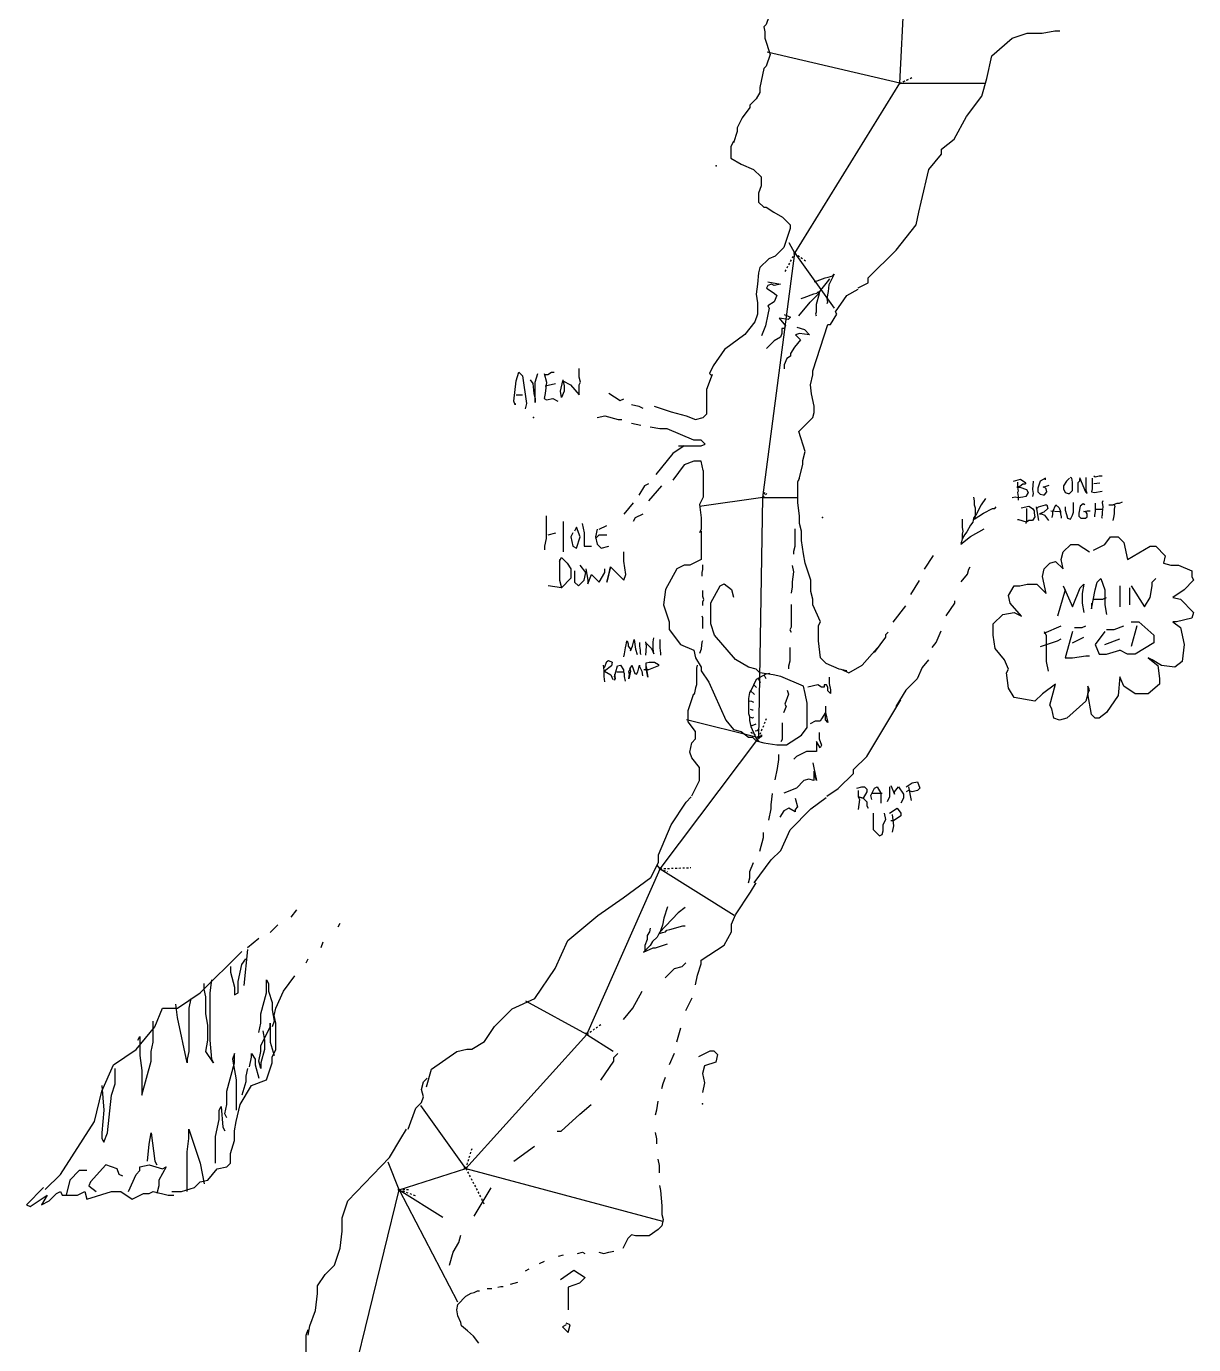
# Model space of a CAD drawing. Header units: millimetres. Extents: x -158 to 813, y -516 to 729.
# Drawn here: x 166.8 to 352.1, y -330.2 to -121 of the extents above; entities that cross this region are included whole.
import ezdxf

# ---------------------------------------------------------------- set-up
doc = ezdxf.new("R2010")
doc.units = ezdxf.units.MM
doc.linetypes.add('DASH', pattern=[0.6, 0.3, -0.3])

msp = doc.modelspace()

# ---------------------------------------------------------------- linework, layer by layer
at = {"layer": 'Shots', "color": 1}
for p, q in [((305.436, -130.078), (307.338, -92.382)), ((288.768, -157.046), (305.436, -130.078)), ((283.7, -195.836), (288.768, -157.046)), ((283.068, -233.936), (283.7, -195.836)), ((267.392, -254.726), (283.068, -233.936)), ((255.778, -281.028), (267.392, -254.726)), ((236.582, -302.274), (255.778, -281.028)), ((225.982, -305.664), (236.582, -302.274)), ((217.254, -341.338), (225.982, -305.664))]:
    msp.add_line(p, q, dxfattribs=at)
for centre in [(305.436, -130.078), (288.768, -157.046), (283.7, -195.836), (283.068, -233.936), (267.392, -254.726), (255.778, -281.028), (236.582, -302.274), (225.982, -305.664)]:
    msp.add_circle(centre, 0.1, dxfattribs=at)
at = {"layer": 'Sketch', "color": 0}
for points in [[(281.64, -114.34), (283.44, -115.74), (284.04, -116.74), (284.64, -117.74), (284.64, -119.54), (284.24, -120.74), (283.84, -121.14), (284.04, -121.94), (284.04, -122.94), (284.84, -125.54), (284.24, -127.34), (283.84, -127.74), (283.24, -130.74), (283.24, -131.54), (282.64, -132.54), (281.64, -133.54), (281.64, -133.94), (280.44, -135.54), (279.64, -137.14), (279.64, -137.74), (279.04, -139.54)], [(298.84, -162.54), (300.44, -161.74), (300.44, -160.94), (304.84, -156.54), (308.04, -152.54), (308.44, -150.54), (308.84, -148.94), (310.04, -143.74), (312.04, -141.34), (312.04, -140.54), (314.04, -138.94), (316.04, -135.34), (318.44, -132.14), (319.24, -129.34), (320.04, -125.74), (323.24, -122.94), (325.64, -122.14), (328.04, -122.14), (330.04, -121.74), (330.84, -121.74)], [(279.04, -139.34), (278.64, -140.14), (278.64, -141.94), (280.24, -142.94), (282.24, -143.74), (283.44, -144.94), (283.44, -146.34), (283.04, -147.54), (283.04, -148.94), (283.84, -149.74), (284.24, -149.74), (285.44, -150.54), (286.84, -151.34), (288.04, -152.54), (288.04, -153.14), (287.04, -156.14), (285.64, -157.54), (284.64, -157.94), (283.24, -159.34), (283.04, -160.14), (282.84, -161.94), (282.64, -163.54), (282.84, -164.94), (282.84, -166.74), (282.44, -167.94), (280.84, -169.94), (277.64, -172.34), (275.84, -174.94), (275.24, -176.14), (275.64, -176.54)], [(291.92, -161.58), (293.6, -160.98), (294.08, -160.86), (294.8, -160.62), (295.04, -160.38), (294.2, -162.06), (294.08, -163.14), (293.84, -164.22), (293.96, -164.82), (293.84, -165.06)], [(284.5, -161.58), (286.5, -161.98), (285.5, -162.18), (285.1, -161.98), (284.5, -162.18), (284.3, -162.58), (285.5, -163.38), (285.9, -163.78), (285.5, -164.78), (284.5, -165.38), (284.7, -165.78), (284.5, -166.78), (284.1, -168.58), (283.5, -170.18)], [(289.4, -166.98), (291.2, -164.82), (292.52, -163.5), (292.88, -162.9), (293.96, -161.58), (294.32, -161.1)], [(289.44, -193.14), (290.04, -190.54), (290.04, -189.94), (290.44, -188.54), (289.44, -185.34), (290.64, -184.14), (291.64, -183.14), (291.84, -182.34), (291.84, -181.34), (291.44, -179.34), (291.24, -177.94), (291.64, -176.34), (291.64, -175.74), (294.04, -168.34), (294.44, -168.34), (295.44, -166.74), (295.24, -166.34), (297.04, -163.74), (298.84, -162.74)], [(289.76, -164.22), (290.24, -164.1), (291.8, -163.5), (292.28, -163.38), (292.52, -163.14), (292.64, -163.5), (292.16, -165.18), (292.16, -166.38), (292.04, -166.74), (292.16, -166.98)], [(287.1, -166.78), (288.1, -167.18), (287.7, -167.58), (286.3, -167.38), (287.3, -168.58), (287.1, -168.98), (286.7, -168.98), (286.7, -169.78), (286.5, -170.38), (285.5, -170.98), (284.3, -172.18)], [(289.1, -168.78), (290.3, -169.18), (291.1, -169.98), (289.5, -169.78), (288.9, -169.98), (289.7, -170.78), (288.7, -171.98), (288.1, -172.98), (288.1, -173.38), (287.5, -173.78), (287.1, -174.78), (287.1, -175.38)], [(251.98, -177.12), (252.18, -178.12), (252.18, -178.92), (251.78, -179.92), (251.58, -178.92), (251.98, -177.32), (253.18, -177.92), (254.58, -179.52), (254.58, -177.92), (254.78, -177.52), (254.58, -176.72), (254.58, -175.32)], [(244.38, -180.92), (244.38, -181.12), (244.18, -180.52), (244.58, -177.32), (244.98, -175.92), (245.58, -176.52), (246.18, -180.92), (245.98, -181.72)], [(246.78, -177.12), (247.18, -177.72), (247.38, -179.32), (247.58, -180.12), (247.58, -180.72), (247.58, -177.52), (247.98, -176.12)], [(248.98, -176.12), (249.38, -177.52), (249.18, -179.32), (248.98, -180.12), (249.38, -180.32), (250.38, -180.12), (251.18, -180.52)], [(249.18, -176.32), (249.58, -176.32), (250.18, -175.92), (250.58, -175.92)], [(249.18, -178.12), (250.78, -177.72)], [(266.44, -181.34), (269.14, -182.24), (271.54, -182.84), (273.04, -183.44), (274.24, -183.14), (274.84, -182.54), (274.84, -178.64), (275.74, -176.24)], [(244.58, -179.52), (245.58, -179.52)], [(259.24, -179.24), (261.04, -180.44), (261.64, -180.14)], [(262.84, -181.04), (264.04, -181.34), (264.64, -181.64)], [(257.44, -183.14), (258.64, -182.84), (260.74, -183.44), (261.34, -183.44)], [(262.84, -184.04), (264.34, -184.34)], [(270.34, -187.64), (273.94, -187.64), (274.54, -187.34), (273.94, -186.74), (272.74, -186.74), (268.54, -184.94), (267.34, -184.94), (265.84, -184.64)], [(271.24, -187.64), (269.44, -188.84), (266.74, -192.14)], [(274.24, -191.54), (273.94, -190.04), (272.74, -190.04), (271.24, -190.64), (269.44, -193.04)], [(274.24, -191.54), (274.24, -195.74), (273.64, -196.94), (273.94, -199.04), (273.94, -200.84), (273.64, -201.44)], [(336.22, -192.4), (336.46, -192.52), (337.06, -192.4), (337.54, -192.4)], [(265.54, -193.64), (264.94, -193.94), (264.04, -195.44)], [(267.64, -193.94), (265.54, -196.34)], [(297.04, -223.34), (295.84, -223.04), (293.74, -222.14), (292.84, -221.24), (292.54, -218.54), (292.54, -216.14), (292.84, -215.54), (291.64, -212.84), (291.64, -211.94), (291.34, -210.74), (291.34, -208.94), (290.44, -206.24), (290.14, -204.74), (289.84, -202.64), (289.84, -201.14), (289.54, -199.94), (289.54, -198.74), (289.24, -196.64), (289.24, -193.34), (289.54, -192.74)], [(323.5, -193.24), (324.58, -192.88), (325.42, -193.48), (325.3, -193.72), (324.94, -193.72), (324.46, -194.08), (323.98, -194.2), (324.46, -194.2), (325.54, -194.56), (325.78, -195.04), (325.42, -195.64), (324.94, -195.76), (324.22, -195.88), (323.74, -195.76), (323.26, -195.88)], [(324.1, -193.36), (324.1, -194.2), (324.22, -194.8), (324.1, -195.04), (324.22, -195.64), (324.22, -196.24)], [(326.62, -193.24), (326.5, -194.56), (326.62, -195.16), (326.5, -195.64)], [(328.54, -193), (328.54, -192.76), (327.7, -193.24), (327.34, -194.32), (327.34, -194.92), (327.7, -195.28), (328.18, -195.4), (328.42, -195.4), (328.78, -194.92), (328.66, -194.44), (328.42, -194.2), (328.18, -194.2), (329.14, -193.84)], [(332.38, -192.76), (331.9, -193.24), (331.42, -193.96), (331.42, -194.44), (331.66, -195.04), (332.14, -195.16), (332.38, -195.16), (332.86, -194.68), (332.86, -193.36), (332.74, -192.76), (332.5, -192.64)], [(333.94, -192.88), (333.94, -193.24), (333.7, -193.48), (333.7, -195.04)], [(333.94, -192.64), (334.9, -194.92), (335.14, -195.16), (335.02, -194.68), (335.02, -192.64)], [(335.98, -192.76), (335.98, -194.44), (335.86, -194.92), (336.34, -195.04), (337.54, -194.8)], [(336.22, -193.6), (337.18, -193.48)], [(263.14, -196.64), (261.64, -198.44)], [(319.06, -196), (318.34, -196.96), (317.62, -198.4), (317.14, -199.12), (317.02, -199.72), (316.66, -200.2), (316.06, -201.28), (315.7, -201.76), (315.34, -202.36), (315.22, -202.84), (315.1, -203.08)], [(317.14, -195.76), (317.26, -196.36), (317.26, -196.96), (317.38, -197.44), (317.38, -198.76), (317.26, -199.24), (318.7, -198.28), (320.14, -197.56), (320.5, -197.56), (320.74, -197.32)], [(331.66, -197.32), (331.66, -197.8), (331.9, -198.52), (332.02, -199.12), (332.5, -199.24), (332.86, -198.64), (332.98, -198.16), (332.98, -196.6)], [(337.66, -196.36), (337.54, -196.6), (337.66, -197.32), (337.54, -198.16), (337.54, -198.64), (337.42, -198.88), (337.54, -199.12)], [(338.62, -196.96), (339.22, -196.96), (339.94, -196.72), (340.3, -196.72), (340.78, -196.48)], [(249.34, -198.74), (249.34, -202.34), (249.04, -203.54), (249.04, -204.14)], [(264.64, -198.44), (263.44, -199.04), (263.14, -199.64)], [(324.7, -197.44), (325.9, -197.2), (326.5, -197.56), (326.74, -197.92), (326.74, -198.28), (326.86, -198.88), (326.5, -199.48), (325.9, -199.48), (325.54, -199.72), (324.34, -199.36), (324.1, -199.36)], [(325.54, -197.56), (325.54, -199.48), (325.42, -199.96)], [(327.1, -197.68), (327.46, -197.32), (328.54, -196.96), (328.78, -196.96), (328.9, -197.56), (328.3, -198.16), (327.58, -198.4), (327.58, -198.4), (327.94, -198.4), (328.42, -198.64), (329.02, -199.48)], [(327.1, -197.32), (327.46, -199.48)], [(329.38, -197.92), (330.7, -198.04), (331.06, -198.04)], [(329.62, -199), (329.74, -198.52), (329.74, -198.04), (330.22, -196.96), (330.7, -197.44), (330.94, -198.04), (330.94, -198.4), (331.06, -198.88), (331.06, -199.12)], [(334.78, -196.96), (334.54, -196.84), (334.06, -197.2), (333.82, -198.28), (333.82, -198.76), (334.18, -199.12), (334.9, -199.12), (335.14, -198.88), (335.14, -198.4), (335.02, -198.16), (334.66, -198.04), (335.14, -197.92), (335.62, -197.92)], [(336.46, -196.72), (336.46, -198.04), (336.34, -198.64), (336.34, -198.88)], [(336.46, -197.68), (337.66, -197.68)], [(339.34, -196.84), (339.58, -197.2), (339.46, -197.68), (339.46, -198.4), (339.34, -199), (339.22, -199.48)], [(252.04, -199.64), (252.04, -204.44)], [(253.54, -201.44), (253.24, -202.04), (253.54, -203.54), (254.14, -203.84), (254.74, -202.04), (254.14, -200.54), (253.84, -201.14)], [(255.04, -199.94), (255.34, -201.44), (255.34, -203.54), (256.54, -203.54)], [(257.74, -200.84), (258.94, -200.24)], [(288.78, -200.8), (288.78, -203.6), (288.58, -204.4), (288.58, -204.8)], [(315.34, -199.24), (315.34, -200.56), (315.46, -201.16), (315.34, -201.64), (315.34, -202.36), (315.1, -203.2), (316.66, -202), (318.82, -200.8)], [(249.64, -201.74), (250.84, -201.44)], [(257.44, -200.84), (257.14, -202.04), (257.44, -203.24), (258.04, -203.84), (259.24, -203.54)], [(257.14, -202.34), (257.74, -201.74), (258.94, -201.74)], [(273.94, -201.14), (273.94, -205.64), (272.14, -206.54), (271.24, -206.54), (270.04, -207.14), (268.24, -210.44), (267.94, -212.84), (268.84, -215.54), (268.84, -216.74), (270.64, -219.14), (272.74, -220.04), (273.04, -221.24), (273.94, -222.74), (273.94, -223.34), (275.14, -225.14), (277.84, -231.14), (279.04, -232.64), (280.24, -232.94), (281.44, -233.84), (282.04, -233.84), (282.64, -234.44), (283.84, -234.74), (285.94, -235.04), (287.44, -235.04), (289.84, -233.54), (290.74, -232.34), (290.74, -228.44), (290.44, -226.94), (290.14, -225.74), (286.54, -224.24), (285.34, -223.94), (283.24, -223.64), (282.64, -223.04), (281.44, -222.74), (279.34, -221.54), (276.04, -217.64), (275.44, -215.84), (275.44, -212.54), (276.94, -209.84), (277.54, -209.54), (278.74, -210.44), (279.04, -211.64)], [(259.54, -206.84), (258.94, -209.24), (259.24, -208.04), (259.54, -206.84), (261.64, -208.94), (261.94, -208.04), (261.64, -205.94), (261.64, -204.44)], [(309.38, -207.2), (310.78, -205)], [(251.44, -205.94), (251.74, -205.34), (252.64, -206.24), (253.24, -207.14), (253.24, -208.64), (251.74, -210.14), (249.64, -209.84)], [(251.44, -205.64), (251.44, -208.94), (251.74, -210.14)], [(253.84, -207.44), (253.84, -209.24), (254.44, -209.84), (255.34, -208.94), (255.64, -207.74), (254.74, -206.54)], [(274.08, -208.3), (274.08, -207.7), (274.2, -207.22), (274.2, -206.5)], [(288.38, -206.6), (288.58, -207.6), (288.38, -209.2), (288.38, -210), (288.18, -211)], [(315.18, -209.2), (316.18, -208), (316.38, -207.2), (316.58, -206.8)], [(255.64, -207.14), (255.94, -208.94), (255.94, -209.54), (256.54, -208.04), (257.74, -209.24), (258.64, -207.74), (258.64, -207.14)], [(307.18, -211.2), (308.58, -209)], [(335.86, -212.56), (335.86, -213.46), (336.46, -210.46), (336.76, -209.26), (337.36, -208.66), (337.96, -210.46), (337.96, -212.86), (338.26, -214.36)], [(342.16, -209.86), (344.26, -213.16), (345.16, -211.66), (345.46, -209.86), (345.46, -209.26), (346.06, -208.66)], [(274.2, -212.98), (274.2, -212.38), (274.32, -212.02), (274.2, -211.54), (274.2, -210.58)], [(331.36, -209.86), (331.66, -210.46), (330.46, -214.66)], [(331.36, -209.86), (332.86, -213.16), (334.06, -210.16), (334.66, -209.56), (334.36, -211.06), (334.36, -212.56), (334.66, -214.06)], [(340.36, -209.86), (340.36, -213.16)], [(341.86, -210.16), (341.86, -212.86)], [(288.18, -212.8), (288.18, -216.4), (287.98, -216.8), (288.18, -217.2)], [(304.38, -215.6), (306.38, -213)], [(312.78, -214.6), (314.18, -212.6), (314.18, -212.2)], [(336.16, -211.96), (337.66, -211.96), (338.26, -211.66)], [(274.2, -216.58), (274.2, -214.9), (274.08, -214.66)], [(303.58, -217.2), (303.18, -217.6), (303.18, -218), (301.38, -220.4)], [(310.58, -219.6), (311.18, -218.8), (311.98, -217)], [(328.36, -217.36), (331.06, -216.16)], [(328.36, -217.06), (328.66, -217.66), (328.66, -221.86), (328.96, -223.36)], [(332.86, -217.06), (331.66, -221.26), (332.86, -221.26), (334.96, -220.96), (335.56, -220.96)], [(333.16, -216.46), (334.36, -216.46), (334.96, -216.16)], [(337.96, -217.06), (336.46, -219.16), (337.06, -220.66), (338.26, -220.66), (340.36, -220.06)], [(338.26, -216.76), (339.46, -216.76), (340.96, -216.16)], [(342.16, -215.56), (343.36, -215.56), (345.76, -217.66), (345.76, -218.86), (342.76, -220.66), (341.56, -220.66), (340.36, -220.06)], [(343.06, -216.16), (342.16, -219.46)], [(262.08, -218.58), (261.96, -219.18), (261.84, -219.66), (261.72, -220.62), (261.6, -221.1)], [(262.2, -218.58), (262.32, -219.06), (262.32, -219.42), (262.68, -219.9), (262.68, -220.14), (263.04, -219.42), (263.28, -218.34), (263.52, -219.9), (263.76, -220.74)], [(264.12, -218.82), (264.12, -219.42), (264.24, -220.02), (264.24, -220.5), (264.36, -220.74)], [(265.08, -218.82), (266.04, -219.78), (266.4, -220.62), (266.28, -219.78), (266.28, -218.7), (266.4, -218.1)], [(265.08, -218.7), (265.2, -219.42), (265.08, -220.86)], [(267.36, -218.34), (267.36, -219.66), (267.48, -220.5), (267.48, -220.86)], [(273.72, -220.54), (273.96, -219.82), (274.08, -218.74), (274.2, -218.5)], [(287.98, -219.6), (287.98, -221.8), (287.78, -222.6), (287.78, -223)], [(327.76, -219.46), (330.46, -218.56), (331.06, -218.26)], [(332.86, -218.86), (334.66, -217.96)], [(337.96, -219.16), (340.36, -218.26)], [(258.6, -222.78), (258.96, -221.82), (259.2, -221.7), (259.8, -221.94), (259.68, -222.54), (258.6, -223.38), (259.56, -223.98), (259.92, -224.7)], [(296.14, -223.04), (297.34, -223.64), (299.44, -222.44), (301.84, -219.74)], [(309.98, -221.6), (308.98, -222.8), (308.18, -224.6), (306.38, -226.4), (304.78, -229)], [(258.36, -222.42), (258.48, -223.26), (258.48, -224.22), (258.6, -225.06)], [(260.16, -223.86), (260.28, -224.58), (260.16, -224.82), (260.28, -224.46), (260.16, -224.22), (260.4, -223.5), (260.64, -222.54), (261.12, -222.42), (261.6, -223.14), (261.6, -223.5), (261.72, -223.74), (261.72, -224.22), (261.84, -224.94)], [(260.52, -223.5), (261.6, -223.5)], [(262.56, -222.78), (262.68, -223.38), (262.44, -224.58), (262.44, -224.58), (262.56, -223.86), (262.44, -223.5), (262.92, -222.42), (263.4, -223.74), (263.64, -223.86), (263.88, -223.5), (264.12, -222.42), (264.12, -222.66), (264.48, -223.38), (264.6, -224.1)], [(265.2, -222.66), (265.32, -223.38), (265.44, -224.34), (265.2, -222.9), (265.2, -222.06), (265.68, -221.94), (266.52, -221.94), (267.12, -222.3), (267.12, -222.54), (265.56, -223.14), (264.84, -223.14)], [(273.28, -222.42), (273.16, -222.9), (273.16, -225.54), (273.04, -226.02), (272.8, -227.1)], [(284.8, -223.74), (284.2, -223.86), (282.64, -224.7), (281.8, -226.5), (281.56, -226.74), (281.44, -227.7), (281.44, -230.1), (281.56, -230.58), (281.56, -231.18), (281.68, -231.66), (281.8, -232.14), (282.64, -234.06), (283.12, -234.54)], [(282.24, -225.5), (282.72, -225.98)], [(282.96, -224.46), (283.28, -225.18)], [(283.84, -223.9), (284.16, -224.54)], [(294.22, -224.32), (294.22, -225.32), (294.42, -226.32), (294.42, -226.92), (294.02, -226.52), (294.02, -225.92), (293.82, -225.52), (293.42, -225.52), (293.42, -225.92), (293.02, -225.92), (292.42, -225.52), (290.82, -225.92)], [(272.44, -243.14), (273.64, -240.74), (273.64, -238.64), (272.44, -237.14), (272.14, -236.24), (272.44, -234.74), (273.04, -234.14), (273.04, -232.94), (271.84, -231.44), (271.84, -229.64), (272.74, -226.94)], [(281.68, -226.46), (282.4, -227.1)], [(287.58, -226.4), (287.78, -227), (287.18, -228.6), (287.38, -229), (286.98, -230)], [(293.88, -243.2), (295.68, -242), (298.08, -239.6), (298.08, -239), (300.18, -236.9), (305.58, -227.9)], [(281.52, -228.06), (281.92, -228.14), (282.24, -228.3)], [(281.68, -229.42), (282, -229.5), (282.16, -229.5)], [(293.62, -228.92), (293.62, -229.92), (294.02, -231.52), (293.62, -231.12), (293.62, -229.92), (293.02, -230.92), (292.82, -231.32), (292.02, -231.32), (291.22, -231.72)], [(281.76, -230.7), (282.08, -230.78), (282.24, -230.7)], [(281.76, -231.98), (282, -231.98), (282.64, -231.74)], [(286.78, -231.6), (286.78, -234.2), (286.58, -234.6)], [(282.48, -232.86), (282.8, -232.78), (283.12, -232.54)], [(282.96, -233.9), (283.6, -233.5)], [(292.62, -233.12), (292.62, -234.12), (293.02, -235.12), (292.82, -235.52), (292.22, -234.52), (292.22, -236.12), (290.62, -236.12), (289.02, -236.92), (288.62, -237.32)], [(286.18, -236.6), (286.18, -237.4), (285.98, -238.8), (285.58, -240.6)], [(291.62, -237.92), (291.82, -238.72), (292.22, -240.72), (291.82, -239.32), (291.82, -240.72), (291.02, -240.52), (290.22, -240.72), (289.02, -241.92), (287.02, -242.72)], [(298.62, -241.92), (299.42, -241.72), (299.82, -241.72), (300.22, -242.12), (300.22, -242.52), (299.62, -243.52), (298.82, -243.32), (299.62, -243.52), (300.22, -244.12), (300.22, -244.72), (300.42, -245.12)], [(298.82, -242.32), (298.82, -243.32), (299.02, -243.72), (298.82, -245.32)], [(301.02, -243.72), (301.02, -243.72), (300.82, -243.12), (301.42, -241.92), (301.82, -241.72), (302.42, -242.72), (302.42, -244.32)], [(303.82, -241.72), (303.82, -243.32), (303.42, -244.12)], [(304.02, -241.52), (304.62, -242.92), (304.62, -242.52), (305.22, -241.72), (306.02, -242.92), (306.02, -243.52), (305.62, -244.32)], [(306.42, -241.72), (307.42, -241.12), (308.22, -240.92), (308.62, -241.92), (308.22, -242.32), (307.42, -242.52), (306.82, -242.32), (306.42, -242.52)], [(306.82, -241.72), (307.22, -243.92)], [(230.34, -289.34), (231.14, -286.54), (235.14, -283.74), (236.74, -283.34), (237.54, -283.34), (239.54, -282.14), (241.14, -279.74), (243.94, -276.94), (247.54, -275.34), (250.74, -270.54), (252.74, -266.14), (257.54, -262.14), (261.54, -259.34), (265.94, -256.14), (267.14, -253.74), (267.14, -252.54), (269.14, -247.74), (271.54, -244.14), (272.34, -243.34)], [(282.34, -256.94), (285.04, -253.34), (286.54, -251.84), (288.04, -248.54), (291.34, -245.24), (293.74, -243.44)], [(285.18, -242.8), (284.98, -244.6), (284.98, -245.2), (284.58, -247)], [(288.82, -243.52), (289.22, -244.92), (288.82, -245.32), (288.82, -245.72), (287.82, -245.12), (287.02, -245.52), (286.42, -246.52)], [(301.02, -242.72), (302.62, -242.72)], [(301.22, -245.92), (301.22, -248.52), (302.22, -249.52), (302.62, -249.32), (302.82, -248.72), (302.82, -247.72), (303.22, -246.92), (303.02, -245.92)], [(303.82, -245.92), (305.02, -245.12), (305.62, -245.92), (305.62, -246.32), (304.42, -247.12), (304.02, -247.12)], [(304.22, -246.12), (304.42, -247.92), (304.22, -248.92)], [(283.78, -249), (283.78, -249.8), (283.18, -252)], [(282.18, -253.8), (281.58, -255.2), (281.58, -256.2), (281.38, -257)], [(273.04, -273.14), (273.34, -271.64), (273.94, -269.84), (273.94, -269.24), (277.54, -266.84), (278.74, -264.74), (278.74, -263.54), (279.34, -262.04), (281.74, -258.44), (282.64, -256.94)], [(208.84, -262.44), (209.74, -261.24)], [(271.36, -260.9), (270.28, -261.74), (267.28, -264.86), (266.92, -265.58), (266.2, -266.3), (265.84, -266.9), (265, -267.74)], [(268.6, -260.78), (268, -262.58), (267.76, -263.66), (267.28, -264.98), (267.76, -264.86), (268.24, -264.74), (268.48, -264.5), (268.96, -264.38), (271, -263.78), (271.36, -263.78)], [(216.34, -263.94), (216.64, -263.34)], [(205.54, -264.84), (206.74, -263.64)], [(265.84, -264.14), (265.72, -264.74), (265.36, -265.34), (265.36, -265.94), (265, -266.9), (265, -267.74), (264.76, -267.98), (266.32, -267.26), (266.68, -267.26), (268.6, -266.66)], [(201.94, -267.54), (201.34, -273.24)], [(201.94, -267.24), (203.74, -265.74)], [(213.64, -267.24), (213.94, -266.34)], [(169.84, -305.64), (172.24, -303.24), (177.64, -294.84), (178.84, -290.04), (180.64, -285.84), (184.24, -283.44), (187.24, -279.84), (188.44, -276.84), (190.84, -276.84), (194.44, -274.44), (201.04, -267.84)], [(199.24, -270.24), (199.24, -271.14), (199.84, -273.54), (199.84, -274.74), (200.44, -274.44), (200.44, -272.64), (201.04, -269.94), (201.64, -269.04)], [(211.24, -269.64), (211.54, -269.04)], [(268.18, -272.06), (269.68, -270.56), (270.88, -270.26), (271.48, -269.66)], [(189.94, -305.94), (191.44, -305.94), (193.54, -305.34), (194.44, -304.44), (195.64, -304.14), (197.14, -302.34), (198.64, -302.04), (199.24, -301.44), (199.24, -299.94), (199.84, -297.84), (199.84, -296.34), (200.14, -294.84), (200.74, -292.14), (202.54, -289.14), (204.94, -288.24), (205.84, -285.54), (205.84, -284.64), (206.44, -283.44), (206.44, -279.24), (206.14, -278.04), (206.44, -276.84), (207.64, -274.14), (209.44, -271.74)], [(196.24, -272.34), (195.94, -274.44), (195.94, -281.94), (196.24, -284.94), (196.54, -285.54), (195.34, -283.74), (195.64, -281.94), (195.64, -279.54), (195.34, -277.74), (195.34, -275.04), (195.04, -273.84), (195.04, -272.94)], [(203.74, -280.74), (204.04, -279.24), (204.04, -277.74), (204.94, -274.44), (204.94, -272.34), (205.24, -272.94), (205.24, -274.14), (205.84, -275.94), (205.84, -277.14), (206.14, -278.94), (205.84, -279.84)], [(192.94, -275.34), (192.64, -276.84), (192.64, -283.74), (192.34, -284.94), (192.34, -285.54), (190.84, -278.34), (190.54, -276.24)], [(261.58, -278.66), (263.08, -276.86), (264.58, -274.16)], [(271.48, -277.2), (272.48, -275.2)], [(184.54, -281.94), (184.84, -281.34), (184.84, -284.34), (185.14, -286.74), (185.14, -290.64), (186.64, -285.24), (186.64, -283.74), (186.94, -282.24), (186.94, -278.94)], [(204.34, -280.44), (204.64, -281.94), (204.64, -283.44), (204.04, -285.54), (204.04, -286.44), (203.74, -285.24), (204.04, -283.74), (204.04, -282.84), (205.54, -279.84), (205.54, -279.24), (205.54, -282.24), (206.14, -284.34)], [(270.08, -282.2), (270.68, -280)], [(198.64, -294.24), (198.34, -293.64), (198.64, -292.14), (198.64, -290.04), (199.84, -285.54), (199.84, -284.04), (199.54, -284.94), (200.14, -288.24), (200.14, -293.04)], [(202.24, -286.14), (202.24, -286.14), (202.54, -284.64), (202.54, -284.04), (203.14, -284.94), (203.14, -285.84), (203.74, -287.94)], [(257.98, -288.26), (260.08, -285.26), (260.08, -284.66), (260.68, -284.06)], [(268.88, -285.8), (269.68, -284)], [(273.52, -284.52), (275.32, -283.62), (275.92, -283.62), (276.52, -284.22), (276.22, -285.42), (274.42, -286.02), (274.12, -287.22), (274.42, -288.72), (274.12, -290.22)], [(178.84, -289.14), (179.14, -293.04), (178.84, -296.64), (178.84, -297.54), (179.14, -298.14), (179.74, -296.64), (180.34, -290.64), (180.94, -288.84), (180.94, -286.44)], [(201.94, -286.44), (201.64, -287.64), (201.64, -288.54), (201.04, -290.64)], [(227.44, -296.04), (228.64, -292.74), (229.54, -291.84), (229.84, -290.94), (229.54, -289.74), (229.84, -288.54), (230.44, -287.94)], [(267.68, -289.6), (267.88, -288.8), (268.28, -287.8)], [(196.84, -301.44), (196.84, -297.24), (197.44, -294.54), (197.44, -293.04), (197.74, -292.44), (198.04, -295.74), (198.34, -296.34)], [(251.08, -296.36), (251.68, -296.36), (254.68, -293.66), (256.48, -292.16)], [(266.68, -293.8), (266.88, -293), (267.08, -291.6)], [(186.04, -301.14), (186.34, -298.44), (186.64, -296.64), (187.24, -301.14), (187.54, -301.74)], [(192.34, -305.94), (192.34, -299.64), (192.64, -297.54), (192.64, -296.04), (194.44, -301.44), (195.04, -304.74)], [(211.54, -328.74), (211.84, -327.24), (212.74, -324.84), (213.04, -322.14), (213.04, -320.94), (214.24, -319.14), (215.74, -317.64), (216.64, -314.94), (216.94, -312.24), (216.94, -310.14), (217.84, -307.44), (224.44, -300.54), (226.24, -297.54), (227.14, -296.04)], [(266.88, -298.4), (266.88, -297.6), (266.68, -296.6)], [(244.18, -301.16), (247.48, -298.76)], [(267.28, -303), (267.28, -301.8), (267.08, -300.8)], [(176.44, -302.64), (175.24, -302.64), (173.74, -304.14), (173.14, -306.54)], [(182.14, -303.54), (181.54, -303.24), (181.24, -302.34), (179.44, -301.74), (177.04, -304.44), (176.74, -305.04), (177.94, -305.94)], [(183.04, -305.94), (184.24, -303.24), (184.84, -302.64), (184.84, -302.04), (186.34, -301.74), (188.44, -302.34), (189.04, -302.04), (187.84, -304.14), (187.84, -305.04), (187.54, -306.24)], [(169.54, -305.34), (166.84, -308.04), (167.44, -308.34), (170.14, -306.54), (169.24, -308.04), (170.44, -307.44), (171.64, -306.24), (172.24, -305.94), (172.54, -306.54), (174.94, -306.54), (176.14, -305.94), (176.44, -307.14), (180.34, -305.94), (181.84, -305.94), (183.64, -307.14), (185.44, -306.24), (186.34, -306.24), (186.94, -305.94), (189.34, -306.54), (190.24, -306.54)], [(237.88, -309.86), (240.58, -305.36)], [(267.28, -305), (267.48, -305.8), (267.68, -308.2), (267.68, -309.6), (267.88, -310.4), (267.68, -311.4), (267.08, -312), (265.68, -313), (263.48, -313), (262.88, -312.8), (262.28, -313.4), (261.48, -315)], [(233.98, -317.66), (234.58, -315.56), (235.48, -314.06), (235.78, -312.86)], [(254.28, -315.8), (255.08, -315.6), (255.48, -315.8)], [(257.68, -315.6), (258.48, -315.8), (259.28, -315.6), (260.08, -315.4)], [(248.28, -317.4), (249.08, -317)], [(251.28, -316.2), (252.08, -316)], [(246.04, -318.54), (246.64, -318.24)], [(251.62, -319.92), (253.72, -318.42), (255.52, -319.62), (254.62, -320.52), (252.82, -321.12), (252.82, -324.72)], [(238.64, -330), (237.8, -328.92), (236.84, -328.08), (235.88, -327.24), (235.76, -326.76), (235.28, -325.68), (235.16, -324.72), (235.28, -323.88), (236.6, -322.56), (237.44, -322.08), (237.92, -321.96), (238.4, -321.72), (238.76, -321.72)], [(239.96, -321.36), (240.68, -321.36)], [(241.64, -321.12), (242.12, -321), (242.48, -321)], [(243.64, -320.64), (244.84, -320.34)], [(209.44, -354.84), (210.04, -353.04), (210.04, -350.64), (208.24, -347.64), (208.54, -346.44), (209.14, -345.84), (209.44, -344.34), (209.14, -343.14), (209.14, -341.34), (210.34, -338.64), (210.64, -337.44), (211.24, -334.74), (211.24, -328.74), (211.54, -327.84)], [(252.52, -327.12), (251.92, -327.42), (252.82, -328.32), (253.12, -327.12), (252.52, -326.82)]]:
    msp.add_lwpolyline(points, dxfattribs=at)
at = {"layer": 'Sketch', "color": 3}
msp.add_lwpolyline([(336.16, -204.16), (337.96, -203.26), (338.86, -202.06), (340.06, -202.06), (340.96, -202.96), (341.56, -205.66), (345.16, -203.56), (346.06, -203.56), (347.56, -205.06), (347.26, -206.26), (348.46, -206.56), (349.66, -206.56), (351.76, -207.46), (351.76, -208.36), (352.06, -208.96), (350.56, -210.46), (348.76, -211.66), (349.96, -211.96), (352.06, -214.06), (351.76, -214.96), (349.36, -215.56), (348.76, -215.56), (349.96, -216.46), (350.56, -219.16), (350.26, -221.86), (349.06, -222.76), (346.96, -222.46), (345.46, -221.56), (344.86, -221.26), (346.36, -222.46), (346.66, -224.56), (346.66, -225.46), (344.86, -226.96), (342.76, -226.96), (340.96, -225.76), (340.36, -224.26), (340.06, -227.26), (338.26, -229.96), (337.06, -230.86), (336.46, -230.86), (335.86, -230.26), (335.26, -226.96), (335.56, -226.36), (335.26, -225.76), (335.26, -226.96), (334.96, -228.16), (331.96, -230.86), (330.76, -231.16), (329.86, -230.86), (329.56, -229.36), (329.26, -228.76), (330.16, -225.46), (328.06, -226.96), (326.86, -228.16), (323.56, -227.56), (322.66, -226.06), (322.36, -223.66), (322.66, -223.06), (322.06, -221.56), (320.56, -219.76), (320.26, -217.66), (320.26, -215.86), (321.76, -214.36), (323.56, -214.06), (324.76, -214.66), (322.96, -212.56), (322.66, -211.36), (323.56, -209.86), (324.46, -209.86), (325.66, -209.56), (327.16, -209.56), (328.66, -211.06), (328.06, -208.36), (328.36, -207.16), (329.26, -206.26), (330.16, -205.96), (331.36, -207.16), (331.06, -205.66), (331.36, -204.46), (332.56, -203.26), (333.76, -203.26), (335.56, -204.46)], dxfattribs=at)
at = {"layer": 'Sketch', "color": 0}
for p in [(276.3, -143.18), (247.32, -183.12), (293.18, -199), (274.12, -292.02)]:
    msp.add_point(p, dxfattribs=at)
at = {"layer": 'XSect', "color": 1}
for p, q in [((305.436, -130.078), (284.386, -125.166)), ((305.436, -130.078), (318.99, -130.088)), ((288.768, -157.046), (287.886, -155.404)), ((288.768, -157.046), (295.02, -165.76)), ((283.7, -195.836), (273.672, -197.222)), ((283.7, -195.836), (289.288, -195.838)), ((283.068, -233.936), (271.602, -231.074)), ((283.068, -233.936), (283.592, -233.674)), ((267.392, -254.726), (266.916, -254.174)), ((267.392, -254.726), (279.158, -262.086)), ((255.778, -281.028), (246.082, -275.762)), ((255.778, -281.028), (259.97, -283.656)), ((236.582, -302.274), (229.42, -292.286)), ((225.982, -305.664), (224.25, -301.298)), ((236.582, -302.274), (267.772, -310.658)), ((225.982, -305.664), (235.268, -323.432)), ((225.982, -305.664), (232.904, -310))]:
    msp.add_line(p, q, dxfattribs=at)
at = {"layer": 'XSect', "color": 1, "linetype": 'DASH'}
for p, q in [((305.436, -130.078), (307.464, -129.124)), ((305.436, -130.078), (306.774, -129.492)), ((288.768, -157.046), (287.096, -160.176)), ((288.768, -157.046), (290.662, -158.368)), ((283.7, -195.836), (284.064, -194.986)), ((283.7, -195.836), (284.384, -195.15)), ((283.068, -233.936), (284.316, -230.792)), ((283.068, -233.936), (281.764, -233.094)), ((267.392, -254.726), (272.258, -254.556)), ((267.392, -254.726), (268.582, -255.196)), ((255.778, -281.028), (258.04, -279.404)), ((255.778, -281.028), (255.57, -280.522)), ((236.582, -302.274), (237.628, -298.946)), ((236.582, -302.274), (236.05, -302.292)), ((236.582, -302.274), (239.488, -307.966)), ((225.982, -305.664), (227.57, -305.608)), ((225.982, -305.664), (228.772, -306.67))]:
    msp.add_line(p, q, dxfattribs=at)

doc.saveas('drawing.dxf')
